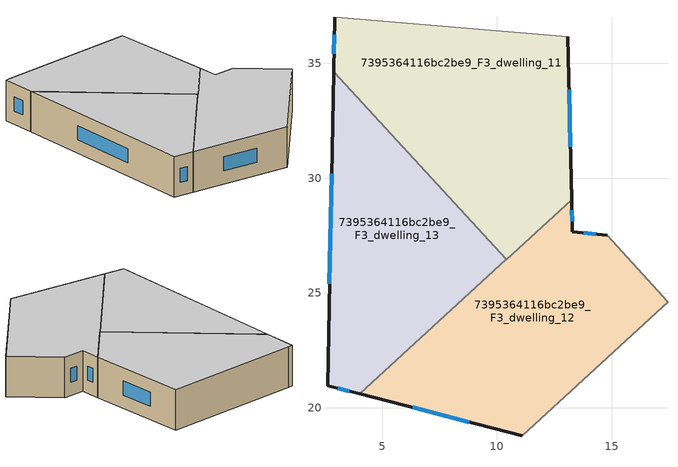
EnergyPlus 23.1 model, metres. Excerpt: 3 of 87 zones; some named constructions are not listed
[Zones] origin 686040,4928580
7395364116bc2be9_F3_dwelling_11
 floor to 7395364116bc2be9_F2_dwelling_12 (EU_floor_Construction): 13.09,36.17 13.24,29.67 9.85,27.07 8.33,28.72 2.91,35.79 2.93,37.01 3.24,36.99 z9
 floor to 7395364116bc2be9_F2_dwelling_13 (EU_floor_Construction): 13.24,29.67 13.25,29.06 10.41,26.45 9.85,27.07 z9
 floor to 7395364116bc2be9_F2_dwelling_14 (EU_floor_Construction): 2.91,35.79 8.33,28.72 2.89,34.64 z9
 wall outside (EU_wall_Construction): 13.25,29.06 13.09,36.17 / 2.93,37.01 2.89,34.64 z9:12
 wall adiabatic (EU_wall_Construction): 13.09,36.17 3.24,36.99 2.93,37.01 z9:12
 wall to 7395364116bc2be9_F3_dwelling_12 (EU_wall_Construction): 10.4,26.47 10.41,26.45 13.25,29.06 z9:12
 wall to 7395364116bc2be9_F3_dwelling_13 (EU_wall_Construction): 2.89,34.64 10.4,26.47 z9:12
 window (EU_Window_Construction): 13.2,31.37 13.14,33.86 / 2.92,36.24 2.9,35.41 z9.98:11.02
 ceiling to 7395364116bc2be9_F4_dwelling_11 (EU_floor_Construction): 13.25,29.06 13.09,36.17 3.24,36.99 2.93,37.01 2.89,34.64 10.41,26.45 z12
7395364116bc2be9_F3_dwelling_12
 floor to 7395364116bc2be9_F2_dwelling_13 (EU_floor_Construction): 14.36,27.56 16.34,24.98 8.98,19.33 4.03,20.61 10.4,26.47 10.41,26.45 13.25,29.06 13.28,27.68 z9
 floor to 7395364116bc2be9_F2_dwelling_11 (EU_floor_Construction): 16.34,24.98 16.96,24.18 11.1,18.79 8.98,19.33 z9
 floor to 7395364116bc2be9_F2_dwelling_10 (EU_floor_Construction): 14.8,27.51 17.45,24.63 16.96,24.18 14.36,27.56 z9
 wall outside (EU_wall_Construction): 14.8,27.51 13.28,27.68 13.25,29.06 / 4.03,20.61 11.1,18.79 z9:12
 wall to 7395364116bc2be9_F3_dwelling_10 (EU_wall_Construction): 11.1,18.79 17.45,24.63 z9:12
 wall to 7395364116bc2be9_F3_dwelling_13 (EU_wall_Construction): 10.4,26.47 4.03,20.61 z9:12
 wall to 7395364116bc2be9_F3_dwelling_9 (EU_wall_Construction): 17.45,24.63 14.8,27.51 z9:12
 window (EU_Window_Construction): 14.3,27.57 13.77,27.62 / 6.33,20.02 8.8,19.38 / 13.27,28.13 13.26,28.61 z9.98:11.02
 ceiling to 7395364116bc2be9_F4_dwelling_12 (EU_floor_Construction): 17.45,24.63 14.8,27.51 13.28,27.68 13.25,29.06 10.41,26.45 10.4,26.47 4.03,20.61 11.1,18.79 z12
7395364116bc2be9_F3_dwelling_13
 floor to 7395364116bc2be9_F2_dwelling_14 (EU_floor_Construction): 8.33,28.72 9.99,26.55 2.69,20.95 2.62,20.97 2.89,34.64 z9
 floor to 7395364116bc2be9_F2_dwelling_12 (EU_floor_Construction): 8.33,28.72 9.85,27.07 9.69,26.95 z9
 floor to 7395364116bc2be9_F2_dwelling_13 (EU_floor_Construction): 9.85,27.07 10.4,26.47 4.03,20.61 2.69,20.95 9.99,26.55 9.69,26.95 z9
 wall outside (EU_wall_Construction): 2.89,34.64 2.62,20.97 4.03,20.61 z9:12
 window (EU_Window_Construction): 3.08,20.85 3.57,20.72 / 2.8,30.2 2.71,25.42 z9.98:11.02
 ceiling to 7395364116bc2be9_F4_dwelling_13 (EU_floor_Construction): 10.4,26.47 2.89,34.64 2.62,20.97 4.03,20.61 z12
[SCHEDULE:FILE] Column Number=1; Rows to Skip at Top=0; Number of Hours of Data=8760; Column Separator=Comma; Interpolate to Timestep=No; Minutes per Item=60; Adjust Schedule for Daylight Savings=Yes
Name | File
EU_Step8_GainSchedule_7395364116bc2be9_F3_dwelling_2_f000 | ../../schedules/7395364116bc2be9/7395364116bc2be9_F3_dwelling_2_f000_gain.csv
EU_Step8_GainSchedule_7395364116bc2be9_F3_dwelling_3_f000 | ../../schedules/7395364116bc2be9/7395364116bc2be9_F3_dwelling_3_f000_gain.csv
EU_Step8_GainSchedule_7395364116bc2be9_F3_dwelling_4_f000 | ../../schedules/7395364116bc2be9/7395364116bc2be9_F3_dwelling_4_f000_gain.csv
EU_Step8_GainSchedule_7395364116bc2be9_F3_dwelling_5_f000 | ../../schedules/7395364116bc2be9/7395364116bc2be9_F3_dwelling_5_f000_gain.csv
EU_Step8_GainSchedule_7395364116bc2be9_F3_dwelling_6_f000 | ../../schedules/7395364116bc2be9/7395364116bc2be9_F3_dwelling_6_f000_gain.csv
EU_Step8_GainSchedule_7395364116bc2be9_F3_dwelling_7_f000 | ../../schedules/7395364116bc2be9/7395364116bc2be9_F3_dwelling_7_f000_gain.csv
EU_Step8_GainSchedule_7395364116bc2be9_F3_dwelling_8_f000 | ../../schedules/7395364116bc2be9/7395364116bc2be9_F3_dwelling_8_f000_gain.csv
EU_Step8_GainSchedule_7395364116bc2be9_F3_dwelling_9_f000 | ../../schedules/7395364116bc2be9/7395364116bc2be9_F3_dwelling_9_f000_gain.csv
EU_Step8_GainSchedule_7395364116bc2be9_F3_dwelling_10_f000 | ../../schedules/7395364116bc2be9/7395364116bc2be9_F3_dwelling_10_f000_gain.csv
EU_Step8_GainSchedule_7395364116bc2be9_F3_dwelling_11_f000 | ../../schedules/7395364116bc2be9/7395364116bc2be9_F3_dwelling_11_f000_gain.csv
EU_Step8_GainSchedule_7395364116bc2be9_F3_dwelling_12_f000 | ../../schedules/7395364116bc2be9/7395364116bc2be9_F3_dwelling_12_f000_gain.csv
EU_Step8_GainSchedule_7395364116bc2be9_F3_dwelling_13_f000 | ../../schedules/7395364116bc2be9/7395364116bc2be9_F3_dwelling_13_f000_gain.csv
